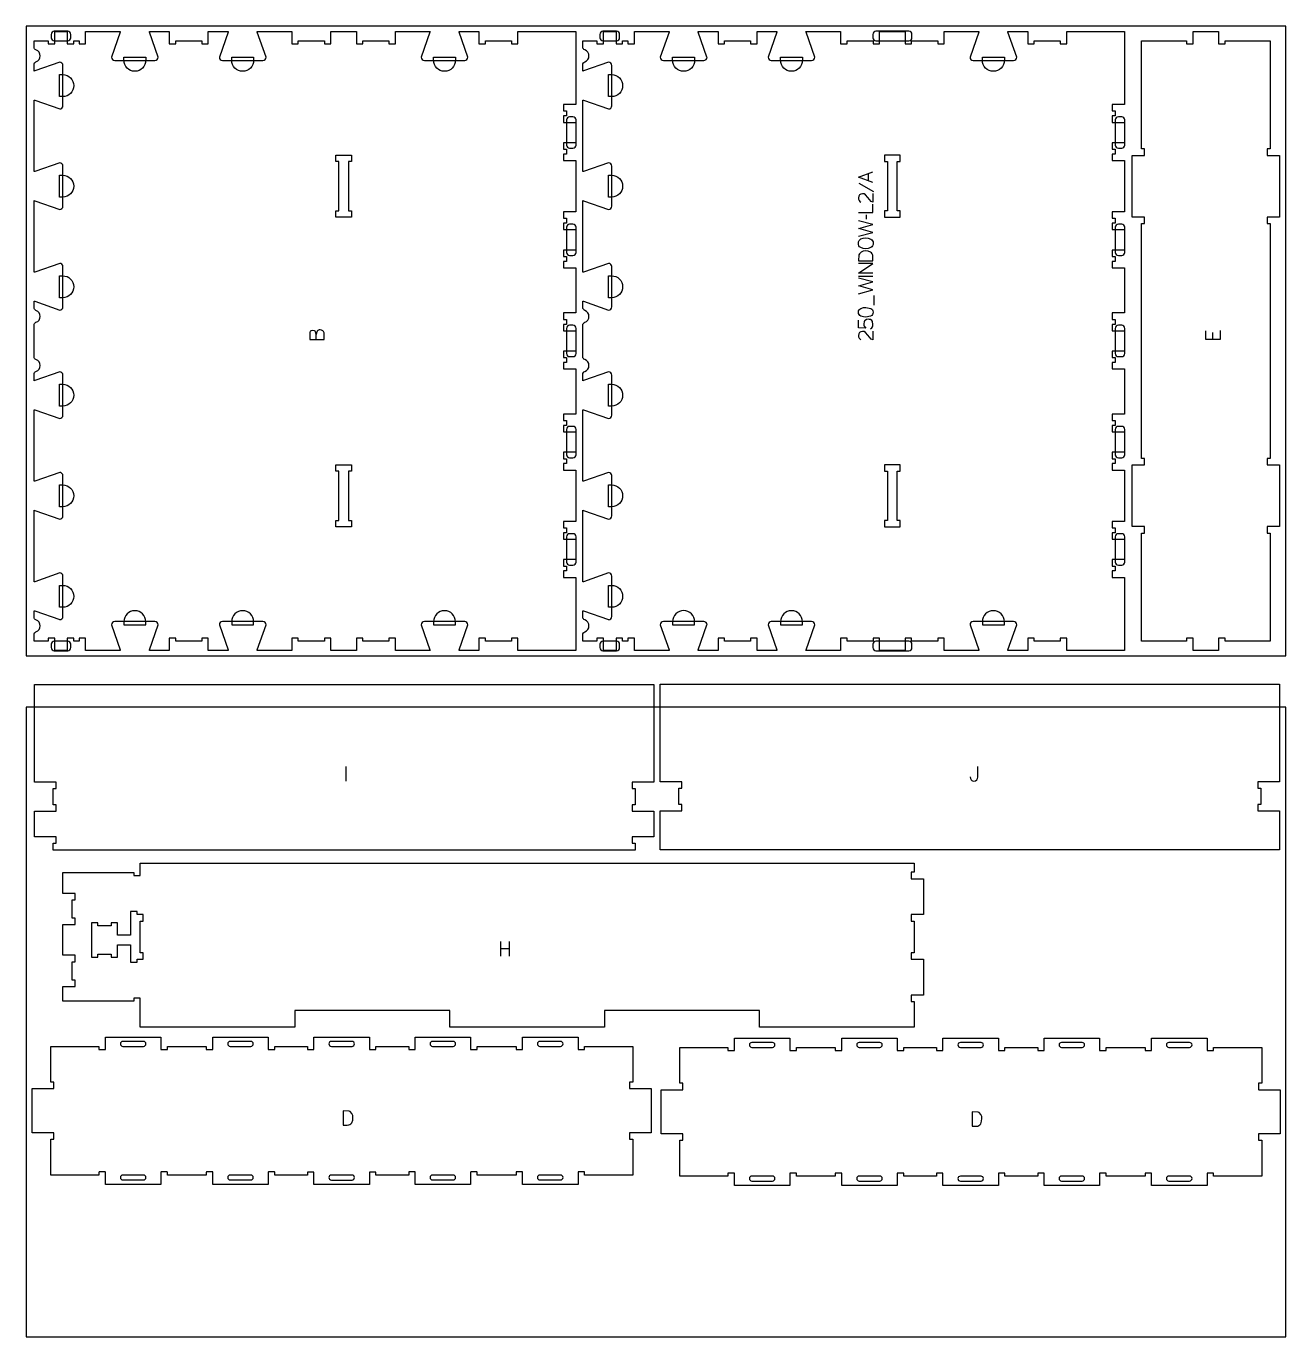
# Model space of a CAD drawing. Header units: millimetres. Extents: x -1220 to 1237, y -1930 to 4127.
# Drawn here: x -1220 to 1220, y -1930 to 610 of the extents above; entities that cross this region are included whole.
import ezdxf

# ---------------------------------------------------------------- set-up
doc = ezdxf.new("R2010")
doc.units = ezdxf.units.MM
for name, color, linetype, true_color in [('0_SHEET_SPRUCEPLY_2440X122', 1, 'Continuous', 0xff0000), ('1_ANYTOOL_1MMDEEP_LABELS_S', 2, 'Continuous', 0xffff00), ('3_ANYTOOL_CUTTHROUGH_INSID', 4, 'Continuous', 0x00ffff), ('4_ANYTOOL_CUTTHROUGH_OUTSI', 5, 'Continuous', 0x0000ff), ('5_ANYTOOL_HALF_MILL_9MM_IN', 3, 'Continuous', 0x00ff00)]:
    doc.layers.add(name, color=color, linetype=linetype, true_color=true_color)

msp = doc.modelspace()

# ---------------------------------------------------------------- linework, layer by layer
at = {"layer": '0_SHEET_SPRUCEPLY_2440X122'}
for points in [[(-1220, 610), (-1220, -610), (1220, -610), (1220, 610)], [(-1220, -710), (-1220, -1930), (1220, -1930), (1220, -710)]]:
    msp.add_lwpolyline(points, close=True, dxfattribs=at)
at = {"layer": '1_ANYTOOL_1MMDEEP_LABELS_S'}
for p, q in [((392.7, 305.7), (421.4, 289.6)), ((411.4, 310.5), (411.4, 324.4)), ((407.3, 244.4), (407.4, 236.2)), ((392.3, 125.7), (420.3, 125.7)), ((422.6, 69.1), (422.6, 88.4)), ((1078, 16.5), (1078, 2.8)), ((-601.1, -824.9), (-601.1, -852.9)), ((-301, -1164.1), (-301, -1192.1)), ((-284, -1192.1), (-284, -1164.1)), ((-284, -1177.8), (-301, -1177.8))]:
    msp.add_line(p, q, dxfattribs=at)
for points in [[(420.3, 307.3), (392.3, 317.4), (420.3, 327.8)], [(420.2, 285.9), (420.2, 268.8), (417.1, 270.3), (410.1, 278.2), (405.7, 283.2), (403.1, 284.9), (400, 285.4), (396.7, 284.8), (395.3, 284.1), (394.2, 283.1), (392.8, 280.4), (392.3, 277.1), (392.6, 274.6), (393.5, 272.4), (395, 270.6), (397, 269.2)], [(392.3, 249.2), (420.3, 249.2), (420.3, 265.2)], [(392.3, 203), (420.3, 210.2), (393.1, 218.1), (420.3, 226), (392.3, 233)], [(420.3, 131.3), (392.3, 131.3), (420.3, 150), (392.3, 150)], [(392.3, 91.6), (420.3, 98.8), (393.1, 106.7), (420.3, 114.6), (392.3, 121.6)], [(415.8, 23.7), (417.8, 25.4), (419.2, 27.3), (420, 29.5), (420.3, 32), (419.3, 37.5), (417.8, 39.6), (415.3, 41.3), (413.5, 41.9), (411.7, 42.2), (408, 41.6), (405, 39.9), (403.8, 38.7), (403, 37.2), (402.3, 33.4), (402.6, 30.9), (403.4, 28.8), (406.3, 24.8), (392.3, 25.5), (392.3, 40.6)], [(-670.8, 2.8), (-642.8, 2.8), (-642.8, 11.8), (-642.7, 14.2), (-642.8, 15.8), (-643.3, 17.3), (-644, 18.5), (-645.1, 19.6), (-647.8, 21), (-650.8, 21.5), (-652.5, 21.3), (-654, 20.8), (-655.3, 20), (-656.2, 18.8), (-657.6, 15.9), (-658.2, 12.6)], [(-658.1, 2.8), (-658.2, 12.6), (-659.6, 18), (-660.4, 19), (-661.6, 19.7), (-664.8, 20.3), (-667.4, 19.9), (-668.5, 19.4), (-669.3, 18.8), (-670, 17.9), (-670.4, 16.8), (-670.8, 14.1), (-670.8, 2.8)], [(420.2, 19.1), (420.2, 2), (417.1, 3.5), (410.1, 11.4), (405.7, 16.4), (403.1, 18.1), (400, 18.6), (396.7, 18), (395.3, 17.3), (394.2, 16.3), (392.8, 13.6), (392.3, 10.3), (392.6, 7.8), (393.5, 5.6), (395, 3.8), (397, 2.4)], [(1093, 20.5), (1093, 2.8), (1065, 2.8), (1065, 19.4)], [(608.5, -845), (609, -848), (610.5, -850.6), (611.6, -851.6), (612.9, -852.4), (616, -853), (618.9, -852.4), (621.2, -850.8), (622.7, -848.3), (623.2, -845.4), (623.2, -825)]]:
    msp.add_lwpolyline(points, dxfattribs=at)
for points in [[(392, 189.7), (392.3, 192.3), (393.4, 194.4), (396.8, 197.6), (401.5, 199.5), (406.4, 200.1), (411.2, 199.4), (416, 197.5), (418, 196), (419.5, 194.2), (420.4, 192), (420.7, 189.4), (420.4, 186.7), (419.5, 184.4), (418, 182.5), (415.9, 181), (411, 179.1), (406.2, 178.4), (401.1, 179.1), (396.5, 181.1), (394.5, 182.7), (393.1, 184.6), (392.2, 187)], [(392.3, 155.6), (420.3, 155.6), (420.2, 163.6), (419.9, 166.5), (419, 168.9), (417.5, 170.8), (415.5, 172.2), (410.8, 174.1), (405.6, 174.7), (401.3, 174.1), (397.4, 172.4), (393.9, 169.1), (392.9, 167.1)], [(392, 55.6), (392.4, 58.1), (393.5, 60.2), (395.1, 61.8), (397.1, 63.1), (401.8, 64.6), (406.6, 65), (415.9, 63), (417.9, 61.8), (419.4, 60.2), (420.2, 58.1), (420.5, 55.6), (420.2, 53), (419.4, 51), (417.9, 49.3), (415.8, 48.1), (406.6, 46.2), (401.8, 46.6), (397, 48.1), (395.1, 49.3), (393.5, 51), (392.4, 53)], [(-606.1, -1491.9), (-606.1, -1519.9), (-598.1, -1519.8), (-595.2, -1519.5), (-592.8, -1518.6), (-590.9, -1517.1), (-589.5, -1515.1), (-587.6, -1510.3), (-587, -1505.2), (-587.6, -1500.9), (-589.3, -1497), (-592.6, -1493.5), (-594.6, -1492.5)], [(612.4, -1493.9), (612.4, -1521.9), (620.4, -1521.8), (623.2, -1521.5), (625.6, -1520.6), (627.6, -1519.1), (629, -1517.1), (630.8, -1512.3), (631.5, -1507.2), (630.9, -1502.9), (629.1, -1499), (625.8, -1495.4), (623.9, -1494.5)]]:
    msp.add_lwpolyline(points, close=True, dxfattribs=at)
at = {"layer": '3_ANYTOOL_CUTTHROUGH_INSID'}
for points in [[(-589.9, 252.2), (-589.9, 239.7), (-620.4, 239.7), (-620.4, 252.2), (-614.4, 252.2), (-614.4, 347.7), (-620.4, 347.7), (-620.4, 360.2), (-589.9, 360.2), (-589.9, 347.7), (-595.9, 347.7), (-595.9, 252.2)], [(442.7, 239.7), (473.2, 239.7), (473.2, 252.2), (467.2, 252.2), (467.2, 347.7), (473.2, 347.7), (473.2, 360.2), (442.7, 360.2), (442.7, 347.7), (448.7, 347.7), (448.7, 252.2), (442.7, 252.2)], [(-620.4, -239.8), (-589.9, -239.8), (-589.9, -252.3), (-595.9, -252.3), (-595.9, -347.8), (-589.9, -347.8), (-589.9, -360.3), (-620.4, -360.3), (-620.4, -347.8), (-614.4, -347.8), (-614.4, -252.3), (-620.4, -252.3)], [(473.2, -252.3), (473.2, -239.8), (442.7, -239.8), (442.7, -252.3), (448.7, -252.3), (448.7, -347.8), (442.7, -347.8), (442.7, -360.3), (473.2, -360.3), (473.2, -347.8), (467.2, -347.8), (467.2, -252.3)], [(-1005.2, -1198.2), (-993.2, -1198.2), (-993.2, -1185.7), (-999.2, -1185.7), (-999.2, -1124.2), (-993.2, -1124.2), (-993.2, -1111.7), (-1005.2, -1111.7), (-1005.2, -1105.7), (-1017.7, -1105.7), (-1017.7, -1151.7), (-1043.2, -1151.7), (-1043.2, -1127.7), (-1055.7, -1127.7), (-1055.7, -1133.7), (-1081.2, -1133.7), (-1081.2, -1127.7), (-1093.7, -1127.7), (-1093.7, -1194.2), (-1081.2, -1194.2), (-1081.2, -1188.2), (-1055.7, -1188.2), (-1055.7, -1194.2), (-1043.2, -1194.2), (-1043.2, -1170.2), (-1017.7, -1170.2), (-1017.7, -1204.2), (-1005.2, -1204.2)]]:
    msp.add_lwpolyline(points, close=True, dxfattribs=at)
for points in [[(-1032.9, -1367.1), (-992.9, -1367.1, 1), (-992.9, -1357.6), (-1032.9, -1357.6, 1)], [(-824.9, -1367.1), (-784.9, -1367.1, 1), (-784.9, -1357.6), (-824.9, -1357.6, 1)], [(-628.9, -1367.1), (-588.9, -1367.1, 1), (-588.9, -1357.6), (-628.9, -1357.6, 1)], [(-432.9, -1367.1), (-392.9, -1367.1, 1), (-392.9, -1357.6), (-432.9, -1357.6, 1)], [(-224.9, -1367.1), (-184.9, -1367.1, 1), (-184.9, -1357.6), (-224.9, -1357.6, 1)], [(185.6, -1369.1), (225.6, -1369.1, 1), (225.6, -1359.6), (185.6, -1359.6, 1)], [(393.6, -1369.1), (433.6, -1369.1, 1), (433.6, -1359.6), (393.6, -1359.6, 1)], [(589.6, -1369.1), (629.6, -1369.1, 1), (629.6, -1359.6), (589.6, -1359.6, 1)], [(785.6, -1369.1), (825.6, -1369.1, 1), (825.6, -1359.6), (785.6, -1359.6, 1)], [(993.6, -1369.1), (1033.6, -1369.1, 1), (1033.6, -1359.6), (993.6, -1359.6, 1)], [(-1032.9, -1616.6, 1), (-1032.9, -1626.1), (-992.9, -1626.1, 1), (-992.9, -1616.6)], [(-824.9, -1616.6, 1), (-824.9, -1626.1), (-784.9, -1626.1, 1), (-784.9, -1616.6)], [(-628.9, -1616.7, 1), (-628.9, -1626.2), (-588.9, -1626.2, 1), (-588.9, -1616.7)], [(-432.9, -1616.6, 1), (-432.9, -1626.1), (-392.9, -1626.1, 1), (-392.9, -1616.6)], [(-224.9, -1616.6, 1), (-224.9, -1626.1), (-184.9, -1626.1, 1), (-184.9, -1616.6)], [(185.6, -1618.6, 1), (185.6, -1628.1), (225.6, -1628.1, 1), (225.6, -1618.6)], [(393.6, -1618.6, 1), (393.6, -1628.1), (433.6, -1628.1, 1), (433.6, -1618.6)], [(589.6, -1618.7, 1), (589.6, -1628.2), (629.6, -1628.2, 1), (629.6, -1618.7)], [(785.6, -1618.6, 1), (785.6, -1628.1), (825.6, -1628.1, 1), (825.6, -1618.6)], [(993.6, -1618.6, 1), (993.6, -1628.1), (1033.6, -1628.1, 1), (1033.6, -1618.6)]]:
    msp.add_lwpolyline(points, format="xyb", close=True, dxfattribs=at)
at = {"layer": '4_ANYTOOL_CUTTHROUGH_OUTSI'}
for points in [[(-1204.9, -569.3, -0.317837), (-1201.1, -563.9, 0.707107), (-1201.1, -540.8, -0.317837), (-1204.9, -535.4), (-1204.9, -523), (-1203.5, -523.2), (-1155.2, -540.1), (-1155.2, -540.2, 0.414214), (-1148.9, -533.9), (-1148.9, -455.9, 0.414214), (-1155.2, -449.7), (-1155.2, -449.7), (-1203.5, -466.6), (-1204.9, -466.8), (-1204.9, -328.1), (-1203.5, -328.3), (-1155.2, -345.2), (-1155.2, -345.3, 0.414214), (-1148.9, -339), (-1148.9, -261, 0.414214), (-1155.2, -254.8), (-1155.2, -254.8), (-1203.5, -271.7), (-1204.9, -271.9), (-1204.9, -133.2), (-1203.5, -133.4), (-1155.2, -150.3), (-1155.2, -150.4, 0.414214), (-1148.9, -144.1), (-1148.9, -66.1, 0.414214), (-1155.2, -59.9), (-1155.2, -59.9), (-1203.5, -76.8), (-1204.9, -77), (-1204.9, -64.6, -0.317837), (-1201.1, -59.2, 0.707107), (-1201.1, -36.1, -0.317837), (-1204.9, -30.7), (-1204.9, 30.7, -0.317837), (-1201.1, 36.1, 0.707107), (-1201.1, 59.2, -0.317837), (-1204.9, 64.6), (-1204.9, 77), (-1203.5, 76.8), (-1155.2, 59.9), (-1155.2, 59.8, 0.414214), (-1148.9, 66.1), (-1148.9, 144.1, 0.414214), (-1155.2, 150.3), (-1155.2, 150.3), (-1203.5, 133.4), (-1204.9, 133.2), (-1204.9, 271.9), (-1203.5, 271.7), (-1155.2, 254.8), (-1155.2, 254.7, 0.414214), (-1148.9, 261), (-1148.9, 339, 0.414214), (-1155.2, 345.2), (-1155.2, 345.2), (-1203.5, 328.3), (-1204.9, 328.1), (-1204.9, 466.8), (-1203.5, 466.6), (-1155.2, 449.7), (-1155.2, 449.6, 0.414214), (-1148.9, 455.9), (-1148.9, 533.9, 0.414214), (-1155.2, 540.1), (-1155.2, 540.1), (-1203.5, 523.2), (-1204.9, 523), (-1204.9, 535.4, -0.317837), (-1201.1, 540.8, 0.707107), (-1201.1, 563.9, -0.317837), (-1204.9, 569.3), (-1204.9, 581.7), (-1177.4, 581.7), (-1177.4, 576, 0.414214), (-1177.2, 575.7), (-1165.2, 575.7, 0.414214), (-1164.9, 576), (-1164.9, 599.7), (-1140.4, 599.7), (-1140.4, 576, 0.414214), (-1140.2, 575.7), (-1128.2, 575.7, 0.414214), (-1127.9, 576), (-1127.9, 581.7), (-1117.4, 581.7), (-1117.4, 576, 0.414214), (-1117.2, 575.7), (-1105.2, 575.7, 0.414214), (-1104.9, 576), (-1104.9, 599.7), (-1037.7, 599.7), (-1037.9, 598.4), (-1054.8, 550.1), (-1054.9, 550, 0.414214), (-1048.6, 543.7), (-970.6, 543.7, 0.414214), (-964.4, 550), (-964.4, 550.1), (-981.3, 598.4), (-981.5, 599.7), (-942.9, 599.7), (-942.9, 576, 0.414214), (-942.7, 575.7), (-930.7, 575.7, 0.414214), (-930.4, 576), (-930.4, 581.7), (-879.9, 581.7), (-879.9, 576, 0.414214), (-879.7, 575.7), (-867.7, 575.7, 0.414214), (-867.4, 576), (-867.4, 599.7), (-828.8, 599.7), (-829, 598.4), (-845.9, 550.1), (-845.9, 550, 0.414214), (-839.7, 543.7), (-761.7, 543.7, 0.414214), (-755.4, 550), (-755.5, 550.1), (-772.4, 598.4), (-772.6, 599.7), (-705.4, 599.7), (-705.4, 576, 0.414214), (-705.2, 575.7), (-693.2, 575.7, 0.414214), (-692.9, 576), (-692.9, 581.7), (-642.4, 581.7), (-642.4, 576, 0.414214), (-642.2, 575.7), (-630.2, 575.7, 0.414214), (-629.9, 576), (-629.9, 599.7), (-580.4, 599.7), (-580.4, 576, 0.414214), (-580.2, 575.7), (-568.2, 575.7, 0.414214), (-567.9, 576), (-567.9, 581.7), (-517.4, 581.7), (-517.4, 576, 0.414214), (-517.2, 575.7), (-505.2, 575.7, 0.414214), (-504.9, 576), (-504.9, 599.7), (-437.7, 599.7), (-437.9, 598.4), (-454.8, 550.1), (-454.9, 550, 0.414214), (-448.6, 543.7), (-370.6, 543.7, 0.414214), (-364.4, 550), (-364.4, 550.1), (-381.3, 598.4), (-381.5, 599.7), (-342.9, 599.7), (-342.9, 576, 0.414214), (-342.7, 575.7), (-330.7, 575.7, 0.414214), (-330.4, 576), (-330.4, 581.7), (-279.9, 581.7), (-279.9, 576, 0.414214), (-279.7, 575.7), (-267.7, 575.7, 0.414214), (-267.4, 576), (-267.4, 599.7), (-155.4, 599.7), (-155.4, 458.2), (-179.2, 458.2, 0.414214), (-179.4, 458), (-179.4, 446, 0.414214), (-179.2, 445.7), (-173.4, 445.7), (-173.4, 436.2), (-179.2, 436.2, 0.414214), (-179.4, 436), (-179.4, 424, 0.414214), (-179.2, 423.7), (-155.4, 423.7), (-155.4, 384.2), (-179.2, 384.2, 0.414214), (-179.4, 384), (-179.4, 372, 0.414214), (-179.2, 371.7), (-173.4, 371.7), (-173.4, 362.2), (-179.2, 362.2, 0.414214), (-179.4, 362), (-179.4, 350, 0.414214), (-179.2, 349.7), (-155.4, 349.7), (-155.4, 250.2), (-179.2, 250.2, 0.414214), (-179.4, 250), (-179.4, 238, 0.414214), (-179.2, 237.7), (-173.4, 237.7), (-173.4, 228.2), (-179.2, 228.2, 0.414214), (-179.4, 228), (-179.4, 216, 0.414214), (-179.2, 215.7), (-155.4, 215.7), (-155.4, 176.2), (-179.2, 176.2, 0.414214), (-179.4, 176), (-179.4, 164, 0.414214), (-179.2, 163.7), (-173.4, 163.7), (-173.4, 154.2), (-179.2, 154.2, 0.414214), (-179.4, 154), (-179.4, 142, 0.414214), (-179.2, 141.7), (-155.4, 141.7), (-155.4, 54.2), (-179.2, 54.2, 0.414214), (-179.4, 54), (-179.4, 42, 0.414214), (-179.2, 41.7), (-173.4, 41.7), (-173.4, 32.2), (-179.2, 32.2, 0.414214), (-179.4, 32), (-179.4, 20, 0.414214), (-179.2, 19.7), (-155.4, 19.7), (-155.4, -19.8), (-179.2, -19.8, 0.414214), (-179.4, -20), (-179.4, -32, 0.414214), (-179.2, -32.3), (-173.4, -32.3), (-173.4, -41.8), (-179.2, -41.8, 0.414214), (-179.4, -42), (-179.4, -54, 0.414214), (-179.2, -54.3), (-155.4, -54.3), (-155.4, -141.8), (-179.2, -141.8, 0.414214), (-179.4, -142), (-179.4, -154, 0.414214), (-179.2, -154.3), (-173.4, -154.3), (-173.4, -163.8), (-179.2, -163.8, 0.414214), (-179.4, -164), (-179.4, -176, 0.414214), (-179.2, -176.3), (-155.4, -176.3), (-155.4, -215.8), (-179.2, -215.8, 0.414214), (-179.4, -216), (-179.4, -228, 0.414214), (-179.2, -228.3), (-173.4, -228.3), (-173.4, -237.8), (-179.2, -237.8, 0.414214), (-179.4, -238), (-179.4, -250, 0.414214), (-179.2, -250.3), (-155.4, -250.3), (-155.4, -349.8), (-179.2, -349.8, 0.414214), (-179.4, -350), (-179.4, -362, 0.414214), (-179.2, -362.3), (-173.4, -362.3), (-173.4, -371.8), (-179.2, -371.8, 0.414214), (-179.4, -372), (-179.4, -384, 0.414214), (-179.2, -384.3), (-155.4, -384.3), (-155.4, -423.8), (-179.2, -423.8, 0.414214), (-179.4, -424), (-179.4, -436, 0.414214), (-179.2, -436.3), (-173.4, -436.3), (-173.4, -445.8), (-179.2, -445.8, 0.414214), (-179.4, -446), (-179.4, -458, 0.414214), (-179.2, -458.3), (-155.4, -458.3), (-155.4, -599.8), (-267.4, -599.8), (-267.4, -576, 0.414214), (-267.7, -575.8), (-279.7, -575.8, 0.414214), (-279.9, -576), (-279.9, -581.8), (-330.4, -581.8), (-330.4, -576, 0.414214), (-330.7, -575.8), (-342.7, -575.8, 0.414214), (-342.9, -576), (-342.9, -599.8), (-381.5, -599.8), (-381.3, -598.4), (-364.4, -550.1), (-364.4, -550, 0.414214), (-370.6, -543.8), (-448.6, -543.8, 0.414214), (-454.9, -550), (-454.8, -550.1), (-437.9, -598.4), (-437.7, -599.8), (-504.9, -599.8), (-504.9, -576, 0.414214), (-505.2, -575.8), (-517.2, -575.8, 0.414214), (-517.4, -576), (-517.4, -581.8), (-567.9, -581.8), (-567.9, -576, 0.414214), (-568.2, -575.8), (-580.2, -575.8, 0.414214), (-580.4, -576), (-580.4, -599.8), (-629.9, -599.8), (-629.9, -576, 0.414214), (-630.2, -575.8), (-642.2, -575.8, 0.414214), (-642.4, -576), (-642.4, -581.8), (-692.9, -581.8), (-692.9, -576, 0.414214), (-693.2, -575.8), (-705.2, -575.8, 0.414214), (-705.4, -576), (-705.4, -599.8), (-772.6, -599.8), (-772.4, -598.4), (-755.5, -550.1), (-755.4, -550, 0.414214), (-761.7, -543.8), (-839.7, -543.8, 0.414214), (-845.9, -550), (-845.9, -550.1), (-829, -598.4), (-828.8, -599.8), (-867.4, -599.8), (-867.4, -576, 0.414214), (-867.7, -575.8), (-879.7, -575.8, 0.414214), (-879.9, -576), (-879.9, -581.8), (-930.4, -581.8), (-930.4, -576, 0.414214), (-930.7, -575.8), (-942.7, -575.8, 0.414214), (-942.9, -576), (-942.9, -599.8), (-981.5, -599.8), (-981.3, -598.4), (-964.4, -550.1), (-964.4, -550, 0.414214), (-970.6, -543.8), (-1048.6, -543.8, 0.414214), (-1054.9, -550), (-1054.8, -550.1), (-1037.9, -598.4), (-1037.7, -599.8), (-1104.9, -599.8), (-1104.9, -576, 0.414214), (-1105.2, -575.8), (-1117.2, -575.8, 0.414214), (-1117.4, -576), (-1117.4, -581.8), (-1127.9, -581.8), (-1127.9, -576, 0.414214), (-1128.2, -575.8), (-1140.2, -575.8, 0.414214), (-1140.4, -576), (-1140.4, -599.8), (-1164.9, -599.8), (-1164.9, -576, 0.414214), (-1165.2, -575.8), (-1177.2, -575.8, 0.414214), (-1177.4, -576), (-1177.4, -581.8), (-1204.9, -581.8)], [(25.4, 599.7), (25.2, 598.4), (8.3, 550.1), (8.3, 550, 0.414214), (14.5, 543.7), (92.5, 543.7, 0.414214), (98.8, 550), (98.7, 550.1), (81.8, 598.4), (81.6, 599.7), (120.2, 599.7), (120.2, 576, 0.414214), (120.5, 575.7), (132.5, 575.7, 0.414214), (132.7, 576), (132.7, 581.7), (183.2, 581.7), (183.2, 576, 0.414214), (183.5, 575.7), (195.5, 575.7, 0.414214), (195.7, 576), (195.7, 599.7), (234.3, 599.7), (234.1, 598.4), (217.2, 550.1), (217.2, 550, 0.414214), (223.4, 543.7), (301.4, 543.7, 0.414214), (307.7, 550), (307.6, 550.1), (290.7, 598.4), (290.5, 599.7), (357.7, 599.7), (357.7, 576, 0.414214), (358, 575.7), (370, 575.7, 0.414214), (370.2, 576), (370.2, 581.7), (420.7, 581.7), (420.7, 576, 0.414214), (421, 575.7), (433, 575.7, 0.414214), (433.2, 576), (433.2, 599.7), (482.7, 599.7), (482.7, 576, 0.414214), (483, 575.7), (495, 575.7, 0.414214), (495.2, 576), (495.2, 581.7), (545.7, 581.7), (545.7, 576, 0.414214), (546, 575.7), (558, 575.7, 0.414214), (558.2, 576), (558.2, 599.7), (625.4, 599.7), (625.2, 598.4), (608.3, 550.1), (608.3, 550, 0.414214), (614.5, 543.7), (692.5, 543.7, 0.414214), (698.8, 550), (698.7, 550.1), (681.8, 598.4), (681.6, 599.7), (720.2, 599.7), (720.2, 576, 0.414214), (720.5, 575.7), (732.5, 575.7, 0.414214), (732.7, 576), (732.7, 581.7), (783.2, 581.7), (783.2, 576, 0.414214), (783.5, 575.7), (795.5, 575.7, 0.414214), (795.7, 576), (795.7, 599.7), (907.7, 599.7), (907.7, 458.2), (884, 458.2, 0.414214), (883.7, 458), (883.7, 446, 0.414214), (884, 445.7), (889.7, 445.7), (889.7, 436.2), (884, 436.2, 0.414214), (883.7, 436), (883.7, 424, 0.414214), (884, 423.7), (907.7, 423.7), (907.7, 384.2), (884, 384.2, 0.414214), (883.7, 384), (883.7, 372, 0.414214), (884, 371.7), (889.7, 371.7), (889.7, 362.2), (884, 362.2, 0.414214), (883.7, 362), (883.7, 350, 0.414214), (884, 349.7), (907.7, 349.7), (907.7, 250.2), (884, 250.2, 0.414214), (883.7, 250), (883.7, 238, 0.414214), (884, 237.7), (889.7, 237.7), (889.7, 228.2), (884, 228.2, 0.414214), (883.7, 228), (883.7, 216, 0.414214), (884, 215.7), (907.7, 215.7), (907.7, 176.2), (884, 176.2, 0.414214), (883.7, 176), (883.7, 164, 0.414214), (884, 163.7), (889.7, 163.7), (889.7, 154.2), (884, 154.2, 0.414214), (883.7, 154), (883.7, 142, 0.414214), (884, 141.7), (907.7, 141.7), (907.7, 54.2), (884, 54.2, 0.414214), (883.7, 54), (883.7, 42, 0.414214), (884, 41.7), (889.7, 41.7), (889.7, 32.2), (884, 32.2, 0.414214), (883.7, 32), (883.7, 20, 0.414214), (884, 19.7), (907.7, 19.7), (907.7, -19.8), (884, -19.8, 0.414214), (883.7, -20), (883.7, -32, 0.414214), (884, -32.3), (889.7, -32.3), (889.7, -41.8), (884, -41.8, 0.414214), (883.7, -42), (883.7, -54, 0.414214), (884, -54.3), (907.7, -54.3), (907.7, -141.8), (884, -141.8, 0.414214), (883.7, -142), (883.7, -154, 0.414214), (884, -154.3), (889.7, -154.3), (889.7, -163.8), (884, -163.8, 0.414214), (883.7, -164), (883.7, -176, 0.414214), (884, -176.3), (907.7, -176.3), (907.7, -215.8), (884, -215.8, 0.414214), (883.7, -216), (883.7, -228, 0.414214), (884, -228.3), (889.7, -228.3), (889.7, -237.8), (884, -237.8, 0.414214), (883.7, -238), (883.7, -250, 0.414214), (884, -250.3), (907.7, -250.3), (907.7, -349.8), (884, -349.8, 0.414214), (883.7, -350), (883.7, -362, 0.414214), (884, -362.3), (889.7, -362.3), (889.7, -371.8), (884, -371.8, 0.414214), (883.7, -372), (883.7, -384, 0.414214), (884, -384.3), (907.7, -384.3), (907.7, -423.8), (884, -423.8, 0.414214), (883.7, -424), (883.7, -436, 0.414214), (884, -436.3), (889.7, -436.3), (889.7, -445.8), (884, -445.8, 0.414214), (883.7, -446), (883.7, -458, 0.414214), (884, -458.3), (907.7, -458.3), (907.7, -599.8), (795.7, -599.8), (795.7, -576, 0.414214), (795.5, -575.8), (783.5, -575.8, 0.414214), (783.2, -576), (783.2, -581.8), (732.7, -581.8), (732.7, -576, 0.414214), (732.5, -575.8), (720.5, -575.8, 0.414214), (720.2, -576), (720.2, -599.8), (681.6, -599.8), (681.8, -598.4), (698.7, -550.1), (698.8, -550, 0.414214), (692.5, -543.8), (614.5, -543.8, 0.414214), (608.3, -550), (608.3, -550.1), (625.2, -598.4), (625.4, -599.8), (558.2, -599.8), (558.2, -576, 0.414214), (558, -575.8), (546, -575.8, 0.414214), (545.7, -576), (545.7, -581.8), (495.2, -581.8), (495.2, -576, 0.414214), (495, -575.8), (483, -575.8, 0.414214), (482.7, -576), (482.7, -599.8), (433.2, -599.8), (433.2, -576, 0.414214), (433, -575.8), (421, -575.8, 0.414214), (420.7, -576), (420.7, -581.8), (370.2, -581.8), (370.2, -576, 0.414214), (370, -575.8), (358, -575.8, 0.414214), (357.7, -576), (357.7, -599.8), (290.5, -599.8), (290.7, -598.4), (307.6, -550.1), (307.7, -550, 0.414214), (301.4, -543.8), (223.4, -543.8, 0.414214), (217.2, -550), (217.2, -550.1), (234.1, -598.4), (234.3, -599.8), (195.7, -599.8), (195.7, -576, 0.414214), (195.5, -575.8), (183.5, -575.8, 0.414214), (183.2, -576), (183.2, -581.8), (132.7, -581.8), (132.7, -576, 0.414214), (132.5, -575.8), (120.5, -575.8, 0.414214), (120.2, -576), (120.2, -599.8), (81.6, -599.8), (81.8, -598.4), (98.7, -550.1), (98.8, -550, 0.414214), (92.5, -543.8), (14.5, -543.8, 0.414214), (8.3, -550), (8.3, -550.1), (25.2, -598.4), (25.4, -599.8), (-41.8, -599.8), (-41.8, -576, 0.414214), (-42, -575.8), (-54, -575.8, 0.414214), (-54.3, -576), (-54.3, -581.8), (-64.8, -581.8), (-64.8, -576, 0.414214), (-65, -575.8), (-77, -575.8, 0.414214), (-77.3, -576), (-77.3, -599.8), (-101.8, -599.8), (-101.8, -576, 0.414214), (-102, -575.8), (-114, -575.8, 0.414214), (-114.3, -576), (-114.3, -581.8), (-141.8, -581.8), (-141.8, -569.3, -0.317837), (-138, -563.9, 0.707107), (-138, -540.8, -0.317837), (-141.8, -535.4), (-141.8, -523), (-140.4, -523.2), (-92.1, -540.1), (-92, -540.2, 0.414214), (-85.8, -533.9), (-85.8, -455.9, 0.414214), (-92, -449.7), (-92.1, -449.7), (-140.4, -466.6), (-141.8, -466.8), (-141.8, -328.1), (-140.4, -328.3), (-92.1, -345.2), (-92, -345.3, 0.414214), (-85.8, -339), (-85.8, -261, 0.414214), (-92, -254.8), (-92.1, -254.8), (-140.4, -271.7), (-141.8, -271.9), (-141.8, -133.2), (-140.4, -133.4), (-92.1, -150.3), (-92, -150.4, 0.414214), (-85.8, -144.1), (-85.8, -66.1, 0.414214), (-92, -59.9), (-92.1, -59.9), (-140.4, -76.8), (-141.8, -77), (-141.8, -64.6, -0.317837), (-138, -59.2, 0.707107), (-138, -36.1, -0.317837), (-141.8, -30.7), (-141.8, 30.7, -0.317837), (-138, 36.1, 0.707107), (-138, 59.2, -0.317837), (-141.8, 64.6), (-141.8, 77), (-140.4, 76.8), (-92.1, 59.9), (-92, 59.8, 0.414214), (-85.8, 66.1), (-85.8, 144.1, 0.414214), (-92, 150.3), (-92.1, 150.3), (-140.4, 133.4), (-141.8, 133.2), (-141.8, 271.9), (-140.4, 271.7), (-92.1, 254.8), (-92, 254.7, 0.414214), (-85.8, 261), (-85.8, 339, 0.414214), (-92, 345.2), (-92.1, 345.2), (-140.4, 328.3), (-141.8, 328.1), (-141.8, 466.8), (-140.4, 466.6), (-92.1, 449.7), (-92, 449.6, 0.414214), (-85.8, 455.9), (-85.8, 533.9, 0.414214), (-92, 540.1), (-92.1, 540.1), (-140.4, 523.2), (-141.8, 523), (-141.8, 535.4, -0.317837), (-138, 540.8, 0.707107), (-138, 563.9, -0.317837), (-141.8, 569.3), (-141.8, 581.7), (-114.3, 581.7), (-114.3, 576, 0.414214), (-114, 575.7), (-102, 575.7, 0.414214), (-101.8, 576), (-101.8, 599.7), (-77.3, 599.7), (-77.3, 576, 0.414214), (-77, 575.7), (-65, 575.7, 0.414214), (-64.8, 576), (-64.8, 581.7), (-54.3, 581.7), (-54.3, 576, 0.414214), (-54, 575.7), (-42, 575.7, 0.414214), (-41.8, 576), (-41.8, 599.7)], [(1184, -227.8, 0.414214), (1183.8, -228), (1183.8, -240, 0.414214), (1184, -240.3), (1207.8, -240.3), (1207.8, -359.8), (1184, -359.8, 0.414214), (1183.8, -360), (1183.8, -372, 0.414214), (1184, -372.3), (1189.8, -372.3), (1189.8, -581.8), (1102.3, -581.8), (1102.3, -576, 0.414214), (1102, -575.8), (1090, -575.8, 0.414214), (1089.8, -576), (1089.8, -599.8), (1040.3, -599.8), (1040.3, -576, 0.414214), (1040, -575.8), (1028, -575.8, 0.414214), (1027.8, -576), (1027.8, -581.8), (940.3, -581.8), (940.3, -372.3), (946, -372.3, 0.414214), (946.3, -372), (946.3, -360, 0.414214), (946, -359.8), (922.3, -359.8), (922.3, -240.3), (946, -240.3, 0.414214), (946.3, -240), (946.3, -228, 0.414214), (946, -227.8), (940.3, -227.8), (940.3, 227.7), (946, 227.7, 0.414214), (946.3, 228), (946.3, 240, 0.414214), (946, 240.2), (922.3, 240.2), (922.3, 359.7), (946, 359.7, 0.414214), (946.3, 360), (946.3, 372, 0.414214), (946, 372.2), (940.3, 372.2), (940.3, 581.7), (1027.8, 581.7), (1027.8, 576, 0.414214), (1028, 575.7), (1040, 575.7, 0.414214), (1040.3, 576), (1040.3, 599.7), (1089.8, 599.7), (1089.8, 576, 0.414214), (1090, 575.7), (1102, 575.7, 0.414214), (1102.3, 576), (1102.3, 581.7), (1189.8, 581.7), (1189.8, 372.2), (1184, 372.2, 0.414214), (1183.8, 372), (1183.8, 360, 0.414214), (1184, 359.7), (1207.8, 359.7), (1207.8, 240.2), (1184, 240.2, 0.414214), (1183.8, 240), (1183.8, 228, 0.414214), (1184, 227.7), (1189.8, 227.7), (1189.8, -227.8)], [(-46, -961.1, 0.414214), (-46.3, -961.3), (-46.3, -973.3, 0.414214), (-46, -973.6), (-40.3, -973.6), (-40.3, -987.1), (-1167.8, -987.1), (-1167.8, -973.6), (-1162, -973.6, 0.414214), (-1161.8, -973.3), (-1161.8, -961.3, 0.414214), (-1162, -961.1), (-1203.8, -961.1), (-1203.8, -911.6), (-1162, -911.6, 0.414214), (-1161.8, -911.3), (-1161.8, -899.3, 0.414214), (-1162, -899.1), (-1167.8, -899.1), (-1167.8, -867.6), (-1162, -867.6, 0.414214), (-1161.8, -867.3), (-1161.8, -855.3, 0.414214), (-1162, -855.1), (-1203.8, -855.1), (-1203.8, -665.6), (-4.3, -665.6), (-4.3, -855.1), (-46, -855.1, 0.414214), (-46.3, -855.3), (-46.3, -867.3, 0.414214), (-46, -867.6), (-40.3, -867.6), (-40.3, -899.1), (-46, -899.1, 0.414214), (-46.3, -899.3), (-46.3, -911.3, 0.414214), (-46, -911.6), (-4.3, -911.6), (-4.3, -961.1)], [(1165.9, -910.9), (1207.6, -910.9), (1207.6, -986.4), (8.1, -986.4), (8.1, -910.9), (49.9, -910.9, 0.414214), (50.1, -910.6), (50.1, -898.6, 0.414214), (49.9, -898.4), (44.1, -898.4), (44.1, -866.9), (49.9, -866.9, 0.414214), (50.1, -866.6), (50.1, -854.6, 0.414214), (49.9, -854.4), (8.1, -854.4), (8.1, -664.9), (1207.6, -664.9), (1207.6, -854.4), (1165.9, -854.4, 0.414214), (1165.6, -854.6), (1165.6, -866.6, 0.414214), (1165.9, -866.9), (1171.6, -866.9), (1171.6, -898.4), (1165.9, -898.4, 0.414214), (1165.6, -898.6), (1165.6, -910.6, 0.414214)], [(-399.5, -1012.2), (500.3, -1012.2), (500.3, -1029.7), (494.5, -1029.7, 0.414214), (494.3, -1029.9), (494.3, -1041.9, 0.414214), (494.5, -1042.2), (518.3, -1042.2), (518.3, -1111.7), (494.5, -1111.7, 0.414214), (494.3, -1111.9), (494.3, -1123.9, 0.414214), (494.5, -1124.2), (500.3, -1124.2), (500.3, -1185.7), (494.5, -1185.7, 0.414214), (494.3, -1185.9), (494.3, -1197.9, 0.414214), (494.5, -1198.2), (518.3, -1198.2), (518.3, -1267.7), (494.5, -1267.7, 0.414214), (494.3, -1267.9), (494.3, -1279.9, 0.414214), (494.5, -1280.2), (500.3, -1280.2), (500.3, -1329.7), (200.8, -1329.7), (200.8, -1297.9, 0.414214), (200.5, -1297.7), (-99.5, -1297.7, 0.414214), (-99.7, -1297.9), (-99.7, -1329.7), (-399.2, -1329.7), (-399.2, -1297.9, 0.414214), (-399.5, -1297.7), (-699.5, -1297.7, 0.414214), (-699.7, -1297.9), (-699.7, -1329.7), (-999.2, -1329.7), (-999.2, -1273.9, 0.414214), (-999.5, -1273.7), (-1011.5, -1273.7, 0.414214), (-1011.7, -1273.9), (-1011.7, -1279.7), (-1149.2, -1279.7), (-1149.2, -1251.2), (-1125.5, -1251.2, 0.414214), (-1125.2, -1250.9), (-1125.2, -1238.9, 0.414214), (-1125.5, -1238.7), (-1131.2, -1238.7), (-1131.2, -1203.2), (-1125.5, -1203.2, 0.414214), (-1125.2, -1202.9), (-1125.2, -1190.9, 0.414214), (-1125.5, -1190.7), (-1149.2, -1190.7), (-1149.2, -1131.2), (-1125.5, -1131.2, 0.414214), (-1125.2, -1130.9), (-1125.2, -1118.9, 0.414214), (-1125.5, -1118.7), (-1131.2, -1118.7), (-1131.2, -1083.2), (-1125.5, -1083.2, 0.414214), (-1125.2, -1082.9), (-1125.2, -1070.9, 0.414214), (-1125.5, -1070.7), (-1149.2, -1070.7), (-1149.2, -1030.2), (-1011.7, -1030.2), (-1011.7, -1035.9, 0.414214), (-1011.5, -1036.2), (-999.5, -1036.2, 0.414214), (-999.2, -1035.9), (-999.2, -1012.2)], [(-138.6, -1610.9, 0.414214), (-138.9, -1610.6), (-150.9, -1610.6, 0.414214), (-151.1, -1610.9), (-151.1, -1634.6), (-258.6, -1634.6), (-258.6, -1610.9, 0.414214), (-258.9, -1610.6), (-270.9, -1610.6, 0.414214), (-271.1, -1610.9), (-271.1, -1616.6), (-346.6, -1616.6), (-346.6, -1610.9, 0.414214), (-346.9, -1610.6), (-358.9, -1610.6, 0.414214), (-359.1, -1610.9), (-359.1, -1634.6), (-466.6, -1634.6), (-466.6, -1610.9, 0.414214), (-466.9, -1610.6), (-478.9, -1610.6, 0.414214), (-479.1, -1610.9), (-479.1, -1616.6), (-542.6, -1616.7), (-542.6, -1610.9, 0.414214), (-542.9, -1610.7), (-554.9, -1610.7, 0.414214), (-555.1, -1610.9), (-555.1, -1634.7), (-662.6, -1634.7), (-662.6, -1610.9, 0.414214), (-662.9, -1610.7), (-674.9, -1610.7, 0.414214), (-675.1, -1610.9), (-675.1, -1616.7), (-738.6, -1616.6), (-738.6, -1610.9, 0.414214), (-738.9, -1610.6), (-750.9, -1610.6, 0.414214), (-751.1, -1610.9), (-751.1, -1634.6), (-858.6, -1634.6), (-858.6, -1610.9, 0.414214), (-858.9, -1610.6), (-870.9, -1610.6, 0.414214), (-871.1, -1610.9), (-871.1, -1616.6), (-946.6, -1616.6), (-946.6, -1610.9, 0.414214), (-946.9, -1610.6), (-958.9, -1610.6, 0.414214), (-959.1, -1610.9), (-959.1, -1634.6), (-1066.6, -1634.6), (-1066.6, -1610.9, 0.414214), (-1066.9, -1610.6), (-1078.9, -1610.6, 0.414214), (-1079.1, -1610.9), (-1079.1, -1616.6), (-1172.6, -1616.6), (-1172.6, -1547.1), (-1166.9, -1547.1, 0.414214), (-1166.6, -1546.9), (-1166.6, -1534.9, 0.414214), (-1166.9, -1534.6), (-1208.6, -1534.6), (-1208.6, -1449.1), (-1166.9, -1449.1, 0.414214), (-1166.6, -1448.9), (-1166.6, -1436.9, 0.414214), (-1166.9, -1436.6), (-1172.6, -1436.6), (-1172.6, -1367.1), (-1079.1, -1367.1), (-1079.1, -1372.9, 0.414214), (-1078.9, -1373.1), (-1066.9, -1373.1, 0.414214), (-1066.6, -1372.9), (-1066.6, -1349.1), (-959.1, -1349.1), (-959.1, -1372.9, 0.414214), (-958.9, -1373.1), (-946.9, -1373.1, 0.414214), (-946.6, -1372.9), (-946.6, -1367.1), (-871.1, -1367.1), (-871.1, -1372.9, 0.414214), (-870.9, -1373.1), (-858.9, -1373.1, 0.414214), (-858.6, -1372.9), (-858.6, -1349.1), (-751.1, -1349.1), (-751.1, -1372.9, 0.414214), (-750.9, -1373.1), (-738.9, -1373.1, 0.414214), (-738.6, -1372.9), (-738.6, -1367.1), (-675.1, -1367.1), (-675.1, -1372.8, 0.414214), (-674.9, -1373.1), (-662.9, -1373.1, 0.414214), (-662.6, -1372.8), (-662.6, -1349.1), (-555.1, -1349.1), (-555.1, -1372.8, 0.414214), (-554.9, -1373.1), (-542.9, -1373.1, 0.414214), (-542.6, -1372.8), (-542.6, -1367.1), (-479.1, -1367.1), (-479.1, -1372.9, 0.414214), (-478.9, -1373.1), (-466.9, -1373.1, 0.414214), (-466.6, -1372.9), (-466.6, -1349.1), (-359.1, -1349.1), (-359.1, -1372.9, 0.414214), (-358.9, -1373.1), (-346.9, -1373.1, 0.414214), (-346.6, -1372.9), (-346.6, -1367.1), (-271.1, -1367.1), (-271.1, -1372.9, 0.414214), (-270.9, -1373.1), (-258.9, -1373.1, 0.414214), (-258.6, -1372.9), (-258.6, -1349.1), (-151.1, -1349.1), (-151.1, -1372.9, 0.414214), (-150.9, -1373.1), (-138.9, -1373.1, 0.414214), (-138.6, -1372.9), (-138.6, -1367.1), (-45.1, -1367.1), (-45.1, -1436.6), (-50.9, -1436.6, 0.414214), (-51.1, -1436.9), (-51.1, -1448.9, 0.414214), (-50.9, -1449.1), (-9.1, -1449.1), (-9.1, -1534.6), (-50.9, -1534.6, 0.414214), (-51.1, -1534.9), (-51.1, -1546.9, 0.414214), (-50.9, -1547.1), (-45.1, -1547.1), (-45.1, -1616.6), (-138.6, -1616.6)], [(1079.9, -1612.9, 0.414214), (1079.6, -1612.6), (1067.6, -1612.6, 0.414214), (1067.4, -1612.9), (1067.4, -1636.6), (959.9, -1636.6), (959.9, -1612.9, 0.414214), (959.6, -1612.6), (947.6, -1612.6, 0.414214), (947.4, -1612.9), (947.4, -1618.6), (871.9, -1618.6), (871.9, -1612.9, 0.414214), (871.6, -1612.6), (859.6, -1612.6, 0.414214), (859.4, -1612.9), (859.4, -1636.6), (751.9, -1636.6), (751.9, -1612.9, 0.414214), (751.6, -1612.6), (739.6, -1612.6, 0.414214), (739.4, -1612.9), (739.4, -1618.6), (675.9, -1618.7), (675.9, -1612.9, 0.414214), (675.6, -1612.7), (663.6, -1612.7, 0.414214), (663.4, -1612.9), (663.4, -1636.7), (555.9, -1636.7), (555.9, -1612.9, 0.414214), (555.6, -1612.7), (543.6, -1612.7, 0.414214), (543.4, -1612.9), (543.4, -1618.7), (479.9, -1618.6), (479.9, -1612.9, 0.414214), (479.6, -1612.6), (467.6, -1612.6, 0.414214), (467.4, -1612.9), (467.4, -1636.6), (359.9, -1636.6), (359.9, -1612.9, 0.414214), (359.6, -1612.6), (347.6, -1612.6, 0.414214), (347.4, -1612.9), (347.4, -1618.6), (271.9, -1618.6), (271.9, -1612.9, 0.414214), (271.6, -1612.6), (259.6, -1612.6, 0.414214), (259.4, -1612.9), (259.4, -1636.6), (151.9, -1636.6), (151.9, -1612.9, 0.414214), (151.6, -1612.6), (139.6, -1612.6, 0.414214), (139.4, -1612.9), (139.4, -1618.6), (45.9, -1618.6), (45.9, -1549.1), (51.6, -1549.1, 0.414214), (51.9, -1548.9), (51.9, -1536.9, 0.414214), (51.6, -1536.6), (9.9, -1536.6), (9.9, -1451.1), (51.6, -1451.1, 0.414214), (51.9, -1450.9), (51.9, -1438.9, 0.414214), (51.6, -1438.6), (45.9, -1438.6), (45.9, -1369.1), (139.4, -1369.1), (139.4, -1374.9, 0.414214), (139.6, -1375.1), (151.6, -1375.1, 0.414214), (151.9, -1374.9), (151.9, -1351.1), (259.4, -1351.1), (259.4, -1374.9, 0.414214), (259.6, -1375.1), (271.6, -1375.1, 0.414214), (271.9, -1374.9), (271.9, -1369.1), (347.4, -1369.1), (347.4, -1374.9, 0.414214), (347.6, -1375.1), (359.6, -1375.1, 0.414214), (359.9, -1374.9), (359.9, -1351.1), (467.4, -1351.1), (467.4, -1374.9, 0.414214), (467.6, -1375.1), (479.6, -1375.1, 0.414214), (479.9, -1374.9), (479.9, -1369.1), (543.4, -1369.1), (543.4, -1374.8, 0.414214), (543.6, -1375.1), (555.6, -1375.1, 0.414214), (555.9, -1374.8), (555.9, -1351.1), (663.4, -1351.1), (663.4, -1374.8, 0.414214), (663.6, -1375.1), (675.6, -1375.1, 0.414214), (675.9, -1374.8), (675.9, -1369.1), (739.4, -1369.1), (739.4, -1374.9, 0.414214), (739.6, -1375.1), (751.6, -1375.1, 0.414214), (751.9, -1374.9), (751.9, -1351.1), (859.4, -1351.1), (859.4, -1374.9, 0.414214), (859.6, -1375.1), (871.6, -1375.1, 0.414214), (871.9, -1374.9), (871.9, -1369.1), (947.4, -1369.1), (947.4, -1374.9, 0.414214), (947.6, -1375.1), (959.6, -1375.1, 0.414214), (959.9, -1374.9), (959.9, -1351.1), (1067.4, -1351.1), (1067.4, -1374.9, 0.414214), (1067.6, -1375.1), (1079.6, -1375.1, 0.414214), (1079.9, -1374.9), (1079.9, -1369.1), (1173.4, -1369.1), (1173.4, -1438.6), (1167.6, -1438.6, 0.414214), (1167.4, -1438.9), (1167.4, -1450.9, 0.414214), (1167.6, -1451.1), (1209.4, -1451.1), (1209.4, -1536.6), (1167.6, -1536.6, 0.414214), (1167.4, -1536.9), (1167.4, -1548.9, 0.414214), (1167.6, -1549.1), (1173.4, -1549.1), (1173.4, -1618.6), (1079.9, -1618.6)]]:
    msp.add_lwpolyline(points, format="xyb", close=True, dxfattribs=at)
at = {"layer": '5_ANYTOOL_HALF_MILL_9MM_IN'}
for points in [[(-1165.8, 600.2, 0.414214), (-1171.8, 594.2), (-1171.8, 587.7, 0.414214), (-1165.8, 581.7), (-1139.5, 581.7, 0.414214), (-1133.5, 587.7), (-1133.5, 594.2, 0.414214), (-1139.5, 600.2)], [(-102.7, 600.2, 0.414214), (-108.7, 594.2), (-108.7, 587.7, 0.414214), (-102.7, 581.7), (-76.4, 581.7, 0.414214), (-70.4, 587.7), (-70.4, 594.2, 0.414214), (-76.4, 600.2)], [(426.1, 600.2, 0.414214), (420.1, 594.2), (420.1, 587.7, 0.414214), (426.1, 581.7), (489.8, 581.7, 0.414214), (495.8, 587.7), (495.8, 594.2, 0.414214), (489.8, 600.2)], [(-988.4, 544, -1), (-1030.9, 544), (-1030.9, 550.2), (-988.4, 550.2)], [(-779.4, 544, -1), (-821.9, 544), (-821.9, 550.2), (-779.4, 550.2)], [(-388.4, 544, -1), (-430.9, 544), (-430.9, 550.2), (-388.4, 550.2)], [(74.8, 544, -1), (32.2, 544), (32.2, 550.2), (74.8, 550.2)], [(283.7, 544, -1), (241.2, 544), (241.2, 550.2), (283.7, 550.2)], [(674.8, 544, -1), (632.3, 544), (632.3, 550.2), (674.8, 550.2)], [(-1149.2, 516.1, -1), (-1149.2, 473.6), (-1155.4, 473.6), (-1155.4, 516.1)], [(-86, 516.1, -1), (-86, 473.6), (-92.3, 473.6), (-92.3, 516.1)], [(-167.4, 434.4, 0.414214), (-173.4, 428.4), (-173.4, 379.6, 0.414214), (-167.4, 373.6), (-160.9, 373.6, 0.414214), (-154.9, 379.6), (-154.9, 428.4, 0.414214), (-160.9, 434.4)], [(895.7, 434.4, 0.414214), (889.7, 428.4), (889.7, 379.6, 0.414214), (895.7, 373.6), (902.2, 373.6, 0.414214), (908.2, 379.6), (908.2, 428.4, 0.414214), (902.2, 434.4)], [(-1149.2, 321.2, -1), (-1149.2, 278.7), (-1155.4, 278.7), (-1155.4, 321.2)], [(-86, 321.2, -1), (-86, 278.7), (-92.3, 278.7), (-92.3, 321.2)], [(-167.4, 226.4, 0.414214), (-173.4, 220.4), (-173.4, 171.6, 0.414214), (-167.4, 165.6), (-160.9, 165.6, 0.414214), (-154.9, 171.6), (-154.9, 220.4, 0.414214), (-160.9, 226.4)], [(895.7, 226.4, 0.414214), (889.7, 220.4), (889.7, 171.6, 0.414214), (895.7, 165.6), (902.2, 165.6, 0.414214), (908.2, 171.6), (908.2, 220.4, 0.414214), (902.2, 226.4)], [(-1149.2, 126.3, -1), (-1149.2, 83.8), (-1155.4, 83.8), (-1155.4, 126.3)], [(-86, 126.3, -1), (-86, 83.8), (-92.3, 83.8), (-92.3, 126.3)], [(-167.4, 30.4, 0.414214), (-173.4, 24.4), (-173.4, -24.4, 0.414214), (-167.4, -30.4), (-160.9, -30.4, 0.414214), (-154.9, -24.4), (-154.9, 24.4, 0.414214), (-160.9, 30.4)], [(895.7, 30.4, 0.414214), (889.7, 24.4), (889.7, -24.4, 0.414214), (895.7, -30.4), (902.2, -30.4, 0.414214), (908.2, -24.4), (908.2, 24.4, 0.414214), (902.2, 30.4)], [(-1149.2, -83.9, -1), (-1149.2, -126.4), (-1155.4, -126.4), (-1155.4, -83.9)], [(-86, -83.9, -1), (-86, -126.4), (-92.3, -126.4), (-92.3, -83.9)], [(-167.4, -165.6, 0.414214), (-173.4, -171.6), (-173.4, -220.4, 0.414214), (-167.4, -226.4), (-160.9, -226.4, 0.414214), (-154.9, -220.4), (-154.9, -171.6, 0.414214), (-160.9, -165.6)], [(895.7, -165.6, 0.414214), (889.7, -171.6), (889.7, -220.4, 0.414214), (895.7, -226.4), (902.2, -226.4, 0.414214), (908.2, -220.4), (908.2, -171.6, 0.414214), (902.2, -165.6)], [(-1149.2, -278.8, -1), (-1149.2, -321.3), (-1155.4, -321.3), (-1155.4, -278.8)], [(-86, -278.8, -1), (-86, -321.3), (-92.3, -321.3), (-92.3, -278.8)], [(-167.4, -373.6, 0.414214), (-173.4, -379.6), (-173.4, -428.4, 0.414214), (-167.4, -434.4), (-160.9, -434.4, 0.414214), (-154.9, -428.4), (-154.9, -379.6, 0.414214), (-160.9, -373.6)], [(895.7, -373.6, 0.414214), (889.7, -379.6), (889.7, -428.4, 0.414214), (895.7, -434.4), (902.2, -434.4, 0.414214), (908.2, -428.4), (908.2, -379.6, 0.414214), (902.2, -373.6)], [(-1149.2, -473.7, -1), (-1149.2, -516.2), (-1155.4, -516.2), (-1155.4, -473.7)], [(-86, -473.7, -1), (-86, -516.2), (-92.3, -516.2), (-92.3, -473.7)], [(-988.4, -544, 1), (-1030.9, -544), (-1030.9, -550.3), (-988.4, -550.3)], [(-779.4, -544, 1), (-821.9, -544), (-821.9, -550.3), (-779.4, -550.3)], [(-388.4, -544, 1), (-430.9, -544), (-430.9, -550.3), (-388.4, -550.3)], [(74.8, -544, 1), (32.2, -544), (32.2, -550.3), (74.8, -550.3)], [(283.7, -544, 1), (241.2, -544), (241.2, -550.3), (283.7, -550.3)], [(674.8, -544, 1), (632.3, -544), (632.3, -550.3), (674.8, -550.3)], [(-1165.8, -581.8, 0.414214), (-1171.8, -587.8), (-1171.8, -594.3, 0.414214), (-1165.8, -600.3), (-1139.5, -600.3, 0.414214), (-1133.5, -594.3), (-1133.5, -587.8, 0.414214), (-1139.5, -581.8)], [(-102.7, -581.8, 0.414214), (-108.7, -587.8), (-108.7, -594.3, 0.414214), (-102.7, -600.3), (-76.4, -600.3, 0.414214), (-70.4, -594.3), (-70.4, -587.8, 0.414214), (-76.4, -581.8)], [(426.1, -581.8, 0.414214), (420.1, -587.8), (420.1, -594.3, 0.414214), (426.1, -600.3), (489.8, -600.3, 0.414214), (495.8, -594.3), (495.8, -587.8, 0.414214), (489.8, -581.8)]]:
    msp.add_lwpolyline(points, format="xyb", close=True, dxfattribs=at)

doc.saveas('drawing.dxf')
